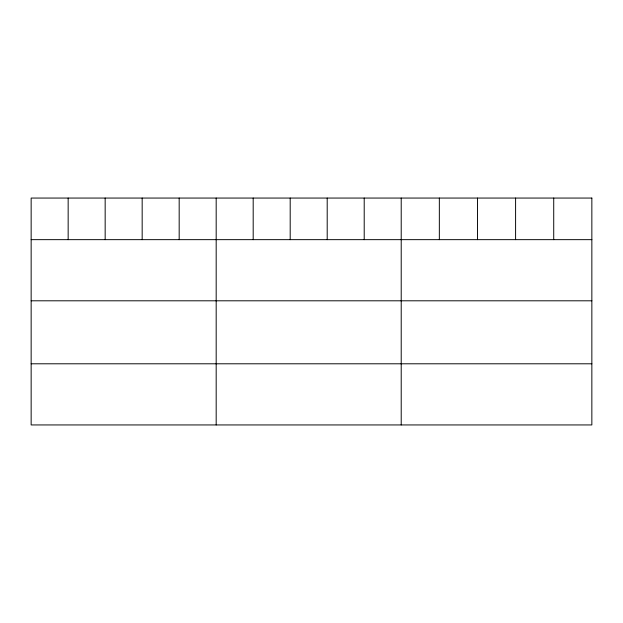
<?xml version="1.0" encoding="UTF-8"?>
<svg xmlns="http://www.w3.org/2000/svg" width="623" height="623" viewBox="0 0 623 623"><rect width="100%" height="100%" fill="white"/><g stroke="black" fill="none" stroke-linecap="round" stroke-linejoin="round"><path stroke-width="0.93" d="M31.15 239.653L591.85 239.653M31.15 300.8L591.85 300.8M31.15 363.793L591.85 363.793M553.722 198.059L553.722 239.653M515.595 198.059L515.595 239.653M477.467 198.059L477.467 239.653M439.34 198.059L439.34 239.653M401.212 198.059L401.212 424.941M364.206 198.059L364.206 239.653M327.2 198.059L327.2 239.653M290.193 198.059L290.193 239.653M253.187 198.059L253.187 239.653M216.181 198.059L216.181 424.941M179.175 198.059L179.175 239.653M142.169 198.059L142.169 239.653M105.162 198.059L105.162 239.653M68.156 198.059L68.156 239.653M591.85 198.059L31.15 198.059L31.15 424.941L591.85 424.941L591.85 198.059"/></g></svg>
